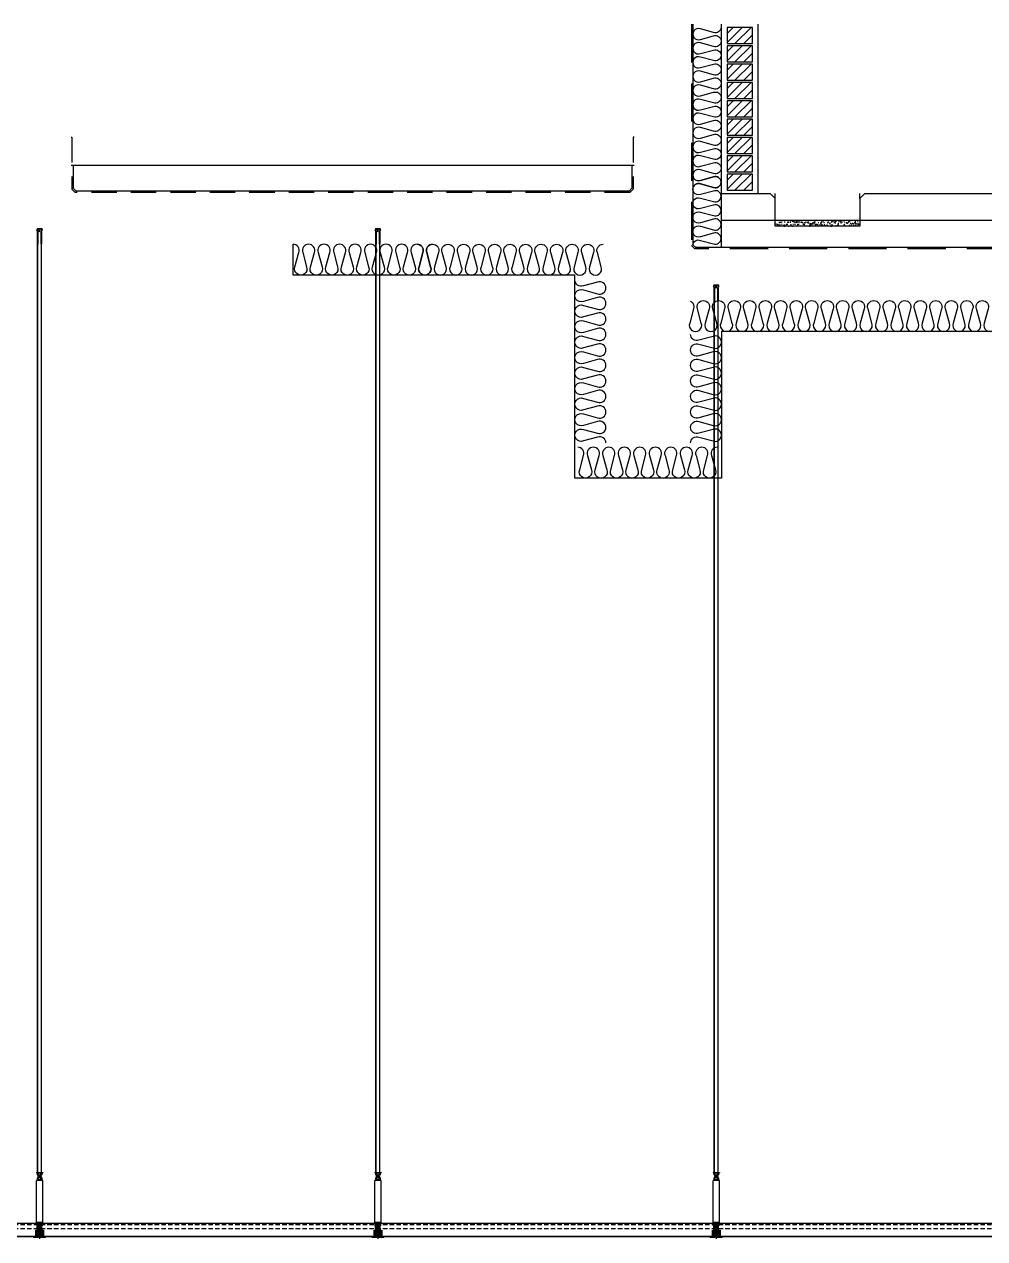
# Model space of a CAD drawing. Header units: millimetres. Extents: x 19868 to 801382, y -4805 to 85279.
# Drawn here: x 551775 to 555182, y 71371 to 75679 of the extents above; entities that cross this region are included whole.
import ezdxf

# ---------------------------------------------------------------- set-up
doc = ezdxf.new("R2010")
doc.units = ezdxf.units.MM
doc.header["$LTSCALE"] = 250
for name, pattern in [('A2', [8, 2, -2, 2, -2]), ('CENTER', [50.8, 31.75, -6.35, 6.35, -6.35]), ('CENTER2', [28.575, 19.05, -3.175, 3.175, -3.175]), ('HID', [2.8, 1.8, -1]), ('HIDDEN', [9.525, 6.35, -3.175])]:
    doc.linetypes.add(name, pattern=pattern)
for name, color, linetype in [('A-FIN', 6, 'Continuous'), ('A-FIN-8', 8, 'Continuous'), ('A-HAT', 252, 'Continuous'), ('A-HAT-9', 9, 'Continuous'), ('A-HAT-WIREMESH', 9, 'g_mesh'), ('A-WALL', 3, 'Continuous'), ('A-WP', 1, 'HID'), ('C-1', 252, 'Continuous'), ('C-HANGER', 8, 'Continuous'), ('C-HANGER-C', 8, 'Continuous'), ('C-sec', 252, 'Continuous'), ('C-STL4', 252, 'Continuous'), ('C-STL6', 8, 'Continuous'), ('C-T-BAR MAIN-', 252, 'Continuous'), ('C-삼성엔지니어링_CEILING', 252, 'Continuous'), ('C-압출', 252, 'Continuous'), ('ISL', 251, 'Continuous')]:
    doc.layers.add(name, color=color, linetype=linetype)
doc.layers.add('C-중심선', color=252, linetype='CENTER2', lineweight=20)
doc.layers.add('NOPLOT', color=191, linetype='Continuous', plot=False)
doc.styles.add('Gdim', font='')
doc.styles.get('Gdim').set_extended_font_data('Dotum')
doc.linetypes.add('g_mesh', pattern='A,10,-0.8,["X",Gdim,S=0.6,R=0,X=-0.15,Y=-0.3],-0.8', length=11.6)

# ---------------------------------------------------------------- blocks, each defined once
blk = doc.blocks.new('usgh')
at = {"layer": 'C-STL4'}
blk.add_lwpolyline([(1763311, 329517), (1763311, 329599), (1763381, 329599), (1763381, 329517)], close=True, dxfattribs=at)
at = {"layer": 'C-압출', "color": 252, "linetype": 'Continuous', "lineweight": 40, "extrusion": (0, 0, -1)}
for p, q in [((1763325, 329522), (1763320, 329517)), ((1763325, 329599), (1763322, 329596)), ((1763322, 329596), (1763325, 329592)), ((1763325, 329592), (1763322, 329588)), ((1763322, 329588), (1763325, 329584)), ((1763325, 329584), (1763322, 329580)), ((1763322, 329580), (1763325, 329576)), ((1763325, 329576), (1763322, 329572)), ((1763322, 329572), (1763325, 329568)), ((1763325, 329568), (1763322, 329565)), ((1763322, 329565), (1763325, 329561)), ((1763325, 329561), (1763322, 329557)), ((1763322, 329557), (1763325, 329553)), ((1763325, 329553), (1763322, 329549)), ((1763322, 329549), (1763325, 329545)), ((1763325, 329545), (1763322, 329541)), ((1763322, 329541), (1763325, 329538)), ((1763325, 329538), (1763322, 329534)), ((1763322, 329534), (1763325, 329530)), ((1763325, 329530), (1763322, 329526)), ((1763322, 329526), (1763325, 329522)), ((1763363, 329517), (1763368, 329522)), ((1763364, 329596), (1763368, 329599)), ((1763368, 329592), (1763364, 329596)), ((1763364, 329588), (1763368, 329592)), ((1763368, 329584), (1763364, 329588)), ((1763364, 329580), (1763368, 329584)), ((1763368, 329576), (1763364, 329580)), ((1763364, 329572), (1763368, 329576)), ((1763368, 329568), (1763364, 329572)), ((1763364, 329565), (1763368, 329568)), ((1763368, 329561), (1763364, 329565)), ((1763364, 329557), (1763368, 329561)), ((1763368, 329553), (1763364, 329557)), ((1763364, 329549), (1763368, 329553)), ((1763368, 329545), (1763364, 329549)), ((1763364, 329541), (1763368, 329545)), ((1763368, 329538), (1763364, 329541)), ((1763364, 329534), (1763368, 329538)), ((1763368, 329530), (1763364, 329534)), ((1763364, 329526), (1763368, 329530)), ((1763368, 329522), (1763364, 329526))]:
    blk.add_line(p, q, dxfattribs=at)
at = {"layer": 'C-중심선'}
blk.add_line((1763346, 329623), (1763346, 329480), dxfattribs=at)
blk = doc.blocks.new('r6okghj')
at = {"layer": 'C-삼성엔지니어링_CEILING'}
for p, q in [((1770244, 316436), (1770234, 316431)), ((1770244, 316390), (1770234, 316396)), ((1770344, 316436), (1770244, 316436)), ((1770253, 316436), (1770264, 316431)), ((1770253, 316390), (1770264, 316396)), ((1770274, 316436), (1770264, 316431)), ((1770264, 316396), (1770264, 316431)), ((1770274, 316390), (1770264, 316396)), ((1770314, 316436), (1770324, 316431)), ((1770314, 316390), (1770324, 316396)), ((1770334, 316436), (1770324, 316431)), ((1770324, 316396), (1770324, 316431)), ((1770334, 316390), (1770324, 316396)), ((1770344, 316436), (1770354, 316431)), ((1770344, 316390), (1770354, 316396))]:
    blk.add_line(p, q, dxfattribs=at)
for points in [[(1770234, 316431), (1770234, 316396)], [(1770244, 316390), (1770344, 316390)], [(1770354, 316396), (1770354, 316431)]]:
    blk.add_lwpolyline(points, dxfattribs=at)
blk = doc.blocks.new('격자틀-1')
at = {"layer": 'C-HANGER'}
for p, q in [((-16.4, 230.4), (6.3, 230.4)), ((-16.4, 230.4), (-16.4, 228.9)), ((-16.4, 228.9), (6.3, 228.9)), ((6.3, 230.4), (6.3, 228.9))]:
    blk.add_line(p, q, dxfattribs=at)
at = {"layer": 'C-HANGER-C'}
for p, q in [((-16.1, 52.1), (-16.1, 202)), ((6, 202), (-16.1, 202)), ((6, 52.1), (6, 202)), ((6, 52.1), (-16.1, 52.1))]:
    blk.add_line(p, q, dxfattribs=at)
at = {"layer": 'C-STL6', "linetype": 'CENTER2', "ltscale": 20}
blk.add_line((-5, 52.7), (-5, -5), dxfattribs=at)
at = {"layer": 'C-T-BAR MAIN-'}
blk.add_lwpolyline([(-14.3, 41.1), (-14.3, 52.1), (4.2, 52.1), (4.2, 41.1), (2.2, 41.1), (2.2, 50.1), (-12.3, 50.1), (-12.3, 41.1), (-14.3, 41.1)], dxfattribs=at)
at = {"layer": 'C-삼성엔지니어링_CEILING'}
for p, q in [((-10.7, 220.3), (-2.2, 222)), ((-10.7, 220.3), (-9.9, 221.6)), ((-10.7, 218.1), (1, 220.5)), ((-10.7, 220.3), (-9.9, 219.4)), ((-10.7, 218.1), (-9.9, 219.4)), ((-10.7, 215.9), (1, 218.3)), ((-10.7, 218.1), (-9.9, 217.2)), ((-10.7, 215.9), (-9.9, 217.2)), ((-10.7, 213.7), (1, 216.1)), ((-10.7, 215.9), (-9.9, 215)), ((-10.3, 222), (-9.9, 221.6)), ((-9.9, 221.6), (-7.6, 222)), ((-9.9, 221.6), (-7.6, 222)), ((-9.9, 219.4), (-0.2, 221.3)), ((-9.9, 219.4), (-0.2, 221.3)), ((-9.9, 217.2), (-0.2, 219.1)), ((-9.9, 217.2), (-0.2, 219.1)), ((-9.9, 215), (-0.2, 216.9)), ((-9.9, 215), (-0.2, 216.9)), ((-0.2, 221.3), (0.4, 222)), ((-0.2, 221.3), (1, 220.5)), ((-0.2, 219.1), (1, 220.5)), ((-0.2, 219.1), (1, 218.3)), ((-0.2, 216.9), (1, 218.3)), ((-0.2, 216.9), (1, 216.1)), ((-0.2, 214.7), (1, 216.1)), ((-14, 202), (-14, 203.8)), ((-12.4, 210.8), (-13.9, 209.9)), ((-12.4, 203.8), (-13.9, 204.7)), ((2.3, 210.8), (-12.4, 210.8)), ((2.3, 203.8), (-12.4, 203.8)), ((-11.1, 210.8), (-9.5, 209.9)), ((-11.1, 203.8), (-9.5, 204.7)), ((-10.7, 213.7), (-9.9, 215)), ((-10.7, 213.7), (-9.9, 212.8)), ((-10.4, 213.4), (-10.4, 210.8)), ((-9.9, 212.8), (-0.2, 214.7)), ((-9.9, 212.8), (-0.2, 214.7)), ((-8, 210.8), (-9.5, 209.9)), ((-9.5, 204.7), (-9.5, 209.9)), ((-8, 203.8), (-9.5, 204.7)), ((-2.1, 210.8), (-0.6, 209.9)), ((-2.1, 203.8), (-0.6, 204.7)), ((1, 210.8), (-0.6, 209.9)), ((-0.6, 204.7), (-0.6, 209.9)), ((1, 203.8), (-0.6, 204.7)), ((0.3, 215.3), (0.3, 210.8)), ((0.3, 215.3), (0.3, 210.8)), ((2.3, 210.8), (3.8, 209.9)), ((2.3, 203.8), (3.8, 204.7)), ((3.9, 202), (3.9, 203.8))]:
    blk.add_line(p, q, dxfattribs=at)
for points in [[(3.9, 203.8), (-14, 203.8)], [(-13.9, 209.9), (-13.9, 204.7)], [(-12.4, 203.8), (2.3, 203.8)], [(3.8, 204.7), (3.8, 209.9)]]:
    blk.add_lwpolyline(points, dxfattribs=at)
at = {"layer": 'C-압출', "linetype": 'Continuous', "lineweight": 40}
for p, q in [((-12.3, 28.3), (-12.3, 49.7)), ((-12, 50), (-8.3, 50)), ((-9.3, 31.3), (-9.3, 44.7)), ((-9, 45), (-8.3, 45)), ((-8.1, 49.7), (-8.1, 45.3)), ((-2, 49.7), (-2, 45.3)), ((-1.7, 50), (1.9, 50)), ((-1.7, 45), (-1.1, 45)), ((-0.8, 31.3), (-0.8, 44.7)), ((2.2, 28.3), (2.2, 49.7)), ((-9, 31), (-1.1, 31))]:
    blk.add_line(p, q, dxfattribs=at)
at = {"layer": 'C-압출', "linetype": 'Continuous', "lineweight": 40, "extrusion": (0, 0, -1)}
for p, q in [((-10.1, 50), (-8.3, 50)), ((-8.1, 49.7), (-8.1, 49.5)), ((-2, 49), (-2, 49.7)), ((-1.7, 50), (0.1, 50)), ((-25.1, 0.3), (-25.1, 2.2)), ((-24.8, 2.5), (-12.6, 2.5)), ((-10.1, 0), (-24.8, 0)), ((-12.3, 2.8), (-12.3, 28.3)), ((-9.8, 19.7), (-9.8, 18.9)), ((-9.8, 18.9), (-9.2, 18.3)), ((-9.2, 18.3), (-9.8, 17.6)), ((-9.8, 17.6), (-9.2, 17)), ((-9.2, 17), (-9.8, 16.4)), ((-9.8, 16.4), (-9.2, 15.8)), ((-9.2, 15.8), (-9.8, 15.1)), ((-9.8, 15.1), (-9.2, 14.5)), ((-9.2, 14.5), (-9.8, 13.9)), ((-9.8, 13.9), (-9.2, 13.2)), ((-9.2, 13.2), (-9.8, 12.6)), ((-9.8, 12.6), (-9.2, 12)), ((-9.2, 12), (-9.8, 11.4)), ((-9.8, 11.4), (-9.2, 10.8)), ((-9.2, 10.8), (-9.8, 10.1)), ((-9.8, 10.1), (-9.2, 9.5)), ((-9.2, 9.5), (-9.8, 8.9)), ((-9.8, 8.9), (-9.2, 8.2)), ((-9.2, 8.2), (-9.8, 7.6)), ((-9.8, 7.6), (-9.2, 7)), ((-9.2, 7), (-9.8, 6.4)), ((-9.8, 6.4), (-9.2, 5.8)), ((-9.2, 5.8), (-9.8, 5.1)), ((-9.8, 5.1), (-9.2, 4.5)), ((-9.2, 4.5), (-9.8, 3.9)), ((-9.8, 3.9), (-9.2, 3.2)), ((-9.2, 3.2), (-9.8, 2.6)), ((-9.8, 2.6), (-9.2, 2)), ((-9.2, 2), (-9.8, 1.4)), ((-9.8, 1.4), (-9.8, 0.6)), ((-9.8, 0.6), (-9.8, 0.3)), ((-0.6, 20), (-9.5, 20)), ((-0.9, 17.6), (-0.3, 18.3)), ((-0.3, 17), (-0.9, 17.6)), ((-0.9, 16.4), (-0.3, 17)), ((-0.3, 15.8), (-0.9, 16.4)), ((-0.9, 15.1), (-0.3, 15.8)), ((-0.3, 14.5), (-0.9, 15.1)), ((-0.9, 13.9), (-0.3, 14.5)), ((-0.3, 13.2), (-0.9, 13.9)), ((-0.9, 12.6), (-0.3, 13.2)), ((-0.3, 12), (-0.9, 12.6)), ((-0.9, 11.4), (-0.3, 12)), ((-0.3, 10.8), (-0.9, 11.4)), ((-0.9, 10.1), (-0.3, 10.8)), ((-0.3, 9.5), (-0.9, 10.1)), ((-0.9, 8.9), (-0.3, 9.5)), ((-0.3, 8.2), (-0.9, 8.9)), ((-0.9, 7.6), (-0.3, 8.2)), ((-0.3, 7), (-0.9, 7.6)), ((-0.9, 6.4), (-0.3, 7)), ((-0.3, 5.8), (-0.9, 6.4)), ((-0.9, 5.1), (-0.3, 5.8)), ((-0.3, 4.5), (-0.9, 5.1)), ((-0.9, 3.9), (-0.3, 4.5)), ((-0.3, 3.2), (-0.9, 3.9)), ((-0.9, 2.6), (-0.3, 3.2)), ((-0.3, 2), (-0.9, 2.6)), ((-0.9, 1.4), (-0.3, 2)), ((-0.3, 0.8), (-0.9, 1.4)), ((-0.3, 18.3), (-0.3, 19.7)), ((-0.3, 0.3), (-0.3, 0.8)), ((14.7, 0), (0, 0)), ((2.2, 28.3), (2.2, 2.8)), ((2.5, 2.5), (14.7, 2.5)), ((14.9, 2.2), (14.9, 0.3))]:
    blk.add_line(p, q, dxfattribs=at)
at = {"layer": 'C-압출', "linetype": 'Continuous', "lineweight": 40}
for centre, start, end in [((-12, 49.7), 90, 180), ((-9, 44.7), 90, 180), ((-8.3, 49.7), 0, 90), ((-8.3, 45.3), 270, 0), ((-1.7, 45.3), 180, 270), ((-1.1, 44.7), 0, 90), ((1.9, 49.7), 0, 90), ((-9, 31.3), 180, 270), ((-1.1, 31.3), 270, 0)]:
    blk.add_arc(centre, 0.3, start, end, dxfattribs=at)
at = {"layer": 'C-압출', "linetype": 'Continuous', "lineweight": 40, "extrusion": (0, 0, -1)}
for centre, start, end in [((8.3, 49.7), 90, 180), ((1.7, 49.7), 0, 90), ((24.8, 0.3), 270, 0), ((12.6, 2.8), 180, 270), ((10.1, 0.3), 180, 270), ((9.5, 19.7), 0, 90), ((0.6, 19.7), 90, 180), ((0, 0.3), 270, 0), ((-2.5, 2.8), 270, 0), ((-14.7, 2.2), 90, 180), ((-14.7, 0.3), 180, 270)]:
    blk.add_arc(centre, 0.3, start, end, dxfattribs=at)
at = {"layer": 'C-압출'}
blk.add_arc((-1.7, 49.7), 0.3, 90, 180, dxfattribs=at)
at = {"layer": 'C-중심선', "linetype": 'CENTER', "lineweight": 5}
blk.add_line((-14.5, 25.5), (4.4, 25.5), dxfattribs=at)
at = {"layer": 'C-HANGER-C'}
for name, p, xscale, yscale, zscale in [('r6okghj', (-263370.1, -46847), 0.1487691112046762, 0.1487691112046762, 0.1487691112046762), ('usgh', (-176673.6, -32977.4), 0.1001893939418906, 0.1001893939418906, 0.1001893939418906)]:
    blk.add_blockref(name, p, dxfattribs=dict(at, xscale=xscale, yscale=yscale, zscale=zscale))
blk = doc.blocks.new('A$C17189e19')
at = {"layer": 'A-HAT-9'}
h = blk.add_hatch(dxfattribs=at)
h.set_pattern_fill('AR-SAND', color=256, scale=0.3)
h.set_pattern_definition([(37.5, (-113396.389, 321843.363), (-0.4800094, 14.6823971), [0, -11.5824, 0, -12.954, 0, -12.3825]), (7.5, (-113396.389, 321843.363), (13.4856985, 21.504753), [0, -6.2484, 0, -10.4394, 0, -4.0005]), (327.5, (-113405.761, 321843.363), (23.7297711, 0.04311554), [0, -3.81, 0, -13.716, 0, -17.907]), (317.5, (-113405.761, 321843.363), (22.9066936, 6.6878797), [0, -1.905, 0, -8.9916, 0, -10.287])])
h.paths.add_polyline_path([(0, -96), (300, -96), (300, -116), (0, -116)])
at = {"layer": 'A-FIN'}
for points in [[(-18, 0), (0, -18), (0, -116), (300, -116), (300, -18), (318, 0)], [(0, -96), (300, -96)]]:
    blk.add_lwpolyline(points, dxfattribs=at)
at = {"layer": 'NOPLOT'}
for p, q in [((0, -18), (0, 0)), ((300, -18), (300, 0))]:
    blk.add_line(p, q, dxfattribs=at)

msp = doc.modelspace()

# ---------------------------------------------------------------- hatches: boundary and pattern name
at = {"layer": 'A-HAT', "lineweight": -3}
h = msp.add_hatch(dxfattribs=at)
h.set_pattern_fill('ANSI31', color=256, scale=7, style=0)
h.set_pattern_definition([(45, (471182.236, 77989.054), (-15.715448, 15.715448), [])])
h.paths.add_polyline_path([(554358.2, 75667.4), (554268.2, 75667.4), (554268.2, 75610.4), (554358.2, 75610.4)])
h = msp.add_hatch(dxfattribs=at)
h.set_pattern_fill('ANSI31', color=256, scale=7, style=0)
h.set_pattern_definition([(45, (471182.236, 77924.054), (-15.715448, 15.715448), [])])
h.paths.add_polyline_path([(554358.2, 75602.4), (554268.2, 75602.4), (554268.2, 75545.4), (554358.2, 75545.4)])
h = msp.add_hatch(dxfattribs=at)
h.set_pattern_fill('ANSI31', color=256, scale=7, style=0)
h.set_pattern_definition([(45, (471182.236, 77859.054), (-15.715448, 15.715448), [])])
h.paths.add_polyline_path([(554358.2, 75537.4), (554268.2, 75537.4), (554268.2, 75480.4), (554358.2, 75480.4)])
h = msp.add_hatch(dxfattribs=at)
h.set_pattern_fill('ANSI31', color=256, scale=7, style=0)
h.set_pattern_definition([(45, (471182.236, 77794.054), (-15.715448, 15.715448), [])])
h.paths.add_polyline_path([(554358.2, 75472.4), (554268.2, 75472.4), (554268.2, 75415.4), (554358.2, 75415.4)])
h = msp.add_hatch(dxfattribs=at)
h.set_pattern_fill('ANSI31', color=256, scale=7, style=0)
h.set_pattern_definition([(45, (471182.236, 77729.054), (-15.715448, 15.715448), [])])
h.paths.add_polyline_path([(554358.2, 75407.4), (554268.2, 75407.4), (554268.2, 75350.4), (554358.2, 75350.4)])
h = msp.add_hatch(dxfattribs=at)
h.set_pattern_fill('ANSI31', color=256, scale=7, style=0)
h.set_pattern_definition([(45, (471182.236, 77664.054), (-15.715448, 15.715448), [])])
h.paths.add_polyline_path([(554358.2, 75342.4), (554268.2, 75342.4), (554268.2, 75285.4), (554358.2, 75285.4)])
h = msp.add_hatch(dxfattribs=at)
h.set_pattern_fill('ANSI31', color=256, scale=7, style=0)
h.set_pattern_definition([(45, (471182.236, 77599.054), (-15.715448, 15.715448), [])])
h.paths.add_polyline_path([(554358.2, 75277.4), (554268.2, 75277.4), (554268.2, 75220.4), (554358.2, 75220.4)])
h = msp.add_hatch(dxfattribs=at)
h.set_pattern_fill('ANSI31', color=256, scale=7, style=0)
h.set_pattern_definition([(45, (471182.236, 77534.054), (-15.715448, 15.715448), [])])
h.paths.add_polyline_path([(554358.2, 75212.4), (554268.2, 75212.4), (554268.2, 75155.4), (554358.2, 75155.4)])
h = msp.add_hatch(dxfattribs=at)
h.set_pattern_fill('ANSI31', color=256, scale=7, style=0)
h.set_pattern_definition([(45, (471182.236, 77469.054), (-15.715448, 15.715448), [])])
h.paths.add_polyline_path([(554358.2, 75147.4), (554268.2, 75147.4), (554268.2, 75090.4), (554358.2, 75090.4)])

# ---------------------------------------------------------------- linework, layer by layer
at = {"layer": 'A-FIN'}
for p, q in [((554378.2, 75078.9), (554378.2, 75678.9)), ((551940.7, 75178.9), (553938.2, 75178.9)), ((554246.2, 75078.9), (554420.2, 75078.9)), ((554756.2, 75078.9), (579320.2, 75078.9))]:
    msp.add_line(p, q, dxfattribs=at)
at = {"layer": 'A-FIN-8'}
for p, q in [((554146.2, 75678.9), (554146.2, 74897.1)), ((554146.2, 75678.9), (554146.2, 74897.1)), ((551948.7, 75178.9), (551948.7, 75097.1)), ((553930.2, 75178.9), (553930.2, 75097.1)), ((551958.9, 75086.9), (551948.7, 75097.1)), ((553920, 75086.9), (551958.9, 75086.9)), ((553920, 75086.9), (553930.2, 75097.1)), ((554156.4, 74886.9), (554146.2, 74897.1)), ((579820, 74886.9), (554156.4, 74886.9))]:
    msp.add_line(p, q, dxfattribs=at)
at = {"layer": 'A-HAT-WIREMESH', "ltscale": 0.6}
msp.add_line((579830.2, 74982.9), (554246.2, 74982.9), dxfattribs=at)
at = {"layer": 'A-WALL'}
for points in [[(554268.2, 75667.4), (554268.2, 75610.4), (554358.2, 75610.4), (554358.2, 75667.4)], [(554268.2, 75602.4), (554268.2, 75545.4), (554358.2, 75545.4), (554358.2, 75602.4)], [(554268.2, 75537.4), (554268.2, 75480.4), (554358.2, 75480.4), (554358.2, 75537.4)], [(554268.2, 75472.4), (554268.2, 75415.4), (554358.2, 75415.4), (554358.2, 75472.4)], [(554268.2, 75407.4), (554268.2, 75350.4), (554358.2, 75350.4), (554358.2, 75407.4)], [(554268.2, 75342.4), (554268.2, 75285.4), (554358.2, 75285.4), (554358.2, 75342.4)], [(554268.2, 75277.4), (554268.2, 75220.4), (554358.2, 75220.4), (554358.2, 75277.4)], [(554268.2, 75212.4), (554268.2, 75155.4), (554358.2, 75155.4), (554358.2, 75212.4)], [(554268.2, 75147.4), (554268.2, 75090.4), (554358.2, 75090.4), (554358.2, 75147.4)]]:
    msp.add_lwpolyline(points, close=True, dxfattribs=at)
at = {"layer": 'A-WP', "ltscale": 0.3}
for p, q in [((554141.2, 75678.9), (554141.2, 74894.1)), ((554153.4, 74881.9), (554141.2, 74894.1)), ((579823.1, 74881.9), (554153.4, 74881.9))]:
    msp.add_line(p, q, dxfattribs=at)
at = {"layer": 'A-WP', "ltscale": 0.2}
for p, q in [((551955.9, 75081.9), (551943.7, 75094.1)), ((553923.1, 75081.9), (551955.9, 75081.9)), ((553923.1, 75081.9), (553935.2, 75094.1))]:
    msp.add_line(p, q, dxfattribs=at)
at = {"layer": 'A-WP', "linetype": 'HID', "ltscale": 0.2}
for points in [[(551940.7, 75278.9), (551943.7, 75278.9), (551943.7, 75094.1)], [(553938.2, 75278.9), (553935.2, 75278.9), (553935.2, 75094.1)]]:
    msp.add_lwpolyline(points, dxfattribs=at)
at = {"layer": 'C-1', "linetype": 'A2'}
for p, q in [((551825.8, 74951.2), (551820.1, 74950)), ((551824.5, 74941.7), (551820.2, 74951.5)), ((551836.9, 74953.8), (551821.7, 74953.8)), ((551829.3, 74942.5), (551826.7, 74950.7)), ((551829.3, 74942.5), (551831.9, 74950.7)), ((551838.5, 74950), (551832.9, 74951.2)), ((551834.2, 74941.7), (551838.4, 74951.5)), ((553025.8, 74951.2), (553020.1, 74950)), ((553024.5, 74941.7), (553020.2, 74951.5)), ((553036.9, 74953.8), (553021.7, 74953.8)), ((553029.3, 74942.5), (553026.7, 74950.7)), ((553029.3, 74942.5), (553031.9, 74950.7)), ((553038.5, 74950), (553032.9, 74951.2)), ((553034.2, 74941.7), (553038.4, 74951.5)), ((551820.7, 74946.1), (551819.6, 74948.9)), ((551820.7, 74946.1), (551821.6, 74946.4)), ((551821.4, 74944.4), (551822.2, 74944.7)), ((551822.4, 74941.7), (551821.4, 74944.4)), ((551822.2, 74944.7), (551821.6, 74946.4)), ((551822.4, 74898.9), (551822.4, 74941.7)), ((551824.5, 74898.9), (551824.5, 74941.7)), ((551834.2, 74941.7), (551834.2, 74898.9)), ((551836.2, 74941.7), (551837.3, 74944.4)), ((551836.2, 74941.7), (551836.2, 74898.9)), ((551836.4, 74944.7), (551837, 74946.4)), ((551837.3, 74944.4), (551836.4, 74944.7)), ((551837.9, 74946.1), (551837, 74946.4)), ((551837.9, 74946.1), (551839, 74948.9)), ((553020.7, 74946.1), (553019.6, 74948.9)), ((553020.7, 74946.1), (553021.6, 74946.4)), ((553021.4, 74944.4), (553022.2, 74944.7)), ((553022.4, 74941.7), (553021.4, 74944.4)), ((553022.2, 74944.7), (553021.6, 74946.4)), ((553022.4, 74898.9), (553022.4, 74941.7)), ((553024.5, 74898.9), (553024.5, 74941.7)), ((553034.2, 74941.7), (553034.2, 74898.9)), ((553036.2, 74941.7), (553037.3, 74944.4)), ((553036.2, 74941.7), (553036.2, 74898.9)), ((553036.4, 74944.7), (553037, 74946.4)), ((553037.3, 74944.4), (553036.4, 74944.7)), ((553037.9, 74946.1), (553037, 74946.4)), ((553037.9, 74946.1), (553039, 74948.9)), ((554220.7, 74746.1), (554219.6, 74748.9)), ((554225.8, 74751.2), (554220.1, 74750)), ((554224.5, 74741.7), (554220.2, 74751.5)), ((554220.7, 74746.1), (554221.6, 74746.4)), ((554221.4, 74744.4), (554222.2, 74744.7)), ((554222.4, 74741.7), (554221.4, 74744.4)), ((554222.2, 74744.7), (554221.6, 74746.4)), ((554236.9, 74753.8), (554221.7, 74753.8)), ((554222.4, 74698.9), (554222.4, 74741.7)), ((554224.5, 74698.9), (554224.5, 74741.7)), ((554229.3, 74742.5), (554226.7, 74750.7)), ((554229.3, 74742.5), (554231.9, 74750.7)), ((554238.5, 74750), (554232.9, 74751.2)), ((554234.2, 74741.7), (554238.4, 74751.5)), ((554234.2, 74741.7), (554234.2, 74698.9)), ((554236.2, 74741.7), (554237.3, 74744.4)), ((554236.2, 74741.7), (554236.2, 74698.9)), ((554236.4, 74744.7), (554237, 74746.4)), ((554237.3, 74744.4), (554236.4, 74744.7)), ((554237.9, 74746.1), (554237, 74746.4)), ((554237.9, 74746.1), (554239, 74748.9))]:
    msp.add_line(p, q, dxfattribs=at)
for centre, radius, start, end in [((551821.7, 74952.2), 1.62, 90, 203.4287), ((551825.9, 74950.4), 0.808, 17.6501, 102.5288), ((551832.7, 74950.4), 0.808, 77.4712, 162.3499), ((551836.9, 74952.2), 1.62, 336.5713, 90), ((553021.7, 74952.2), 1.62, 90, 203.4287), ((553025.9, 74950.4), 0.808, 17.6501, 102.5288), ((553032.7, 74950.4), 0.808, 77.4712, 162.3499), ((553036.9, 74952.2), 1.62, 336.5713, 90), ((551820.3, 74949.2), 0.808, 102.5288, 201.8014), ((551838.3, 74949.2), 0.808, 338.1986, 77.4712), ((553020.3, 74949.2), 0.808, 102.5288, 201.8014), ((553038.3, 74949.2), 0.808, 338.1986, 77.4712), ((554220.3, 74749.2), 0.808, 102.5288, 201.8014), ((554221.7, 74752.2), 1.62, 90, 203.4287), ((554225.9, 74750.4), 0.808, 17.6501, 102.5288), ((554232.7, 74750.4), 0.808, 77.4712, 162.3499), ((554236.9, 74752.2), 1.62, 336.5713, 90), ((554238.3, 74749.2), 0.808, 338.1986, 77.4712)]:
    msp.add_arc(centre, radius, start, end, dxfattribs=at)
at = {"layer": 'C-HANGER'}
for p, q in [((551822.1, 71606.9), (551822.1, 74898.9)), ((551823, 71606.9), (551823, 74898.9)), ((551835.6, 71606.9), (551835.6, 74898.9)), ((551836.5, 71606.9), (551836.5, 74898.9)), ((553022.1, 71606.9), (553022.1, 74898.9)), ((553023, 71606.9), (553023, 74898.9)), ((553035.6, 71606.9), (553035.6, 74898.9)), ((553036.5, 71606.9), (553036.5, 74898.9)), ((554222.1, 71606.9), (554222.1, 74698.9)), ((554223, 71606.9), (554223, 74698.9)), ((554235.6, 71606.9), (554235.6, 74698.9)), ((554236.5, 71606.9), (554236.5, 74698.9))]:
    msp.add_line(p, q, dxfattribs=at)
at = {"layer": 'C-sec'}
for points in [[(550643.3, 71379.7), (551815.4, 71379.7, 0.361786), (551815.6, 71380), (551815.6, 71401.7), (551816.3, 71401.7), (551816.3, 71379.2, -0.414214), (551816, 71378.9), (550642.6, 71378.9, -0.414214), (550642.3, 71379.2), (550642.3, 71401.7), (550643, 71401.7), (550643, 71380, 0.414214), (550643.3, 71379.7)], [(551843.3, 71379.7), (553015.4, 71379.7, 0.361786), (553015.6, 71380), (553015.6, 71401.7), (553016.3, 71401.7), (553016.3, 71379.2, -0.414214), (553016, 71378.9), (551842.6, 71378.9, -0.414214), (551842.3, 71379.2), (551842.3, 71401.7), (551843, 71401.7), (551843, 71380, 0.414214), (551843.3, 71379.7)], [(553043.3, 71379.7), (554215.4, 71379.7, 0.361786), (554215.6, 71380), (554215.6, 71401.7), (554216.3, 71401.7), (554216.3, 71379.2, -0.414214), (554216, 71378.9), (553042.6, 71378.9, -0.414214), (553042.3, 71379.2), (553042.3, 71401.7), (553043, 71401.7), (553043, 71380, 0.414214), (553043.3, 71379.7)], [(554243.3, 71379.7), (555415.4, 71379.7, 0.361786), (555415.6, 71380), (555415.6, 71401.7), (555416.3, 71401.7), (555416.3, 71379.2, -0.414214), (555416, 71378.9), (554242.6, 71378.9, -0.414214), (554242.3, 71379.2), (554242.3, 71401.7), (554243, 71401.7), (554243, 71380, 0.414214), (554243.3, 71379.7)]]:
    msp.add_lwpolyline(points, format="xyb", dxfattribs=at)
at = {"layer": 'C-STL6'}
msp.add_line((543760.2, 71426.4), (559016.3, 71426.4), dxfattribs=at)
at = {"layer": 'C-STL6', "linetype": 'HIDDEN', "ltscale": 0.01}
for p, q in [((543760.2, 71421.5), (559016.3, 71421.5)), ((543760.2, 71407.5), (559016.3, 71407.5))]:
    msp.add_line(p, q, dxfattribs=at)
at = {"layer": 'ISL'}
msp.add_line((554246.2, 75678.9), (554246.2, 74886.9), dxfattribs=at)
for points in [[(554246.2, 75668.9, -0.524856), (554219.1, 75650.2), (554173.3, 75662.6, 1.449198), (554173.3, 75625.2), (554219.1, 75637.6, -0.524856), (554246.2, 75618.9, -0.524856), (554219.1, 75600.2), (554173.3, 75612.6, 1.449198), (554173.3, 75575.2), (554219.1, 75587.6, -0.524856), (554246.2, 75568.9, -0.524856), (554219.1, 75550.2), (554173.3, 75562.6, 1.449198), (554173.3, 75525.2), (554219.1, 75537.6, -0.524856), (554246.2, 75518.9, -0.524856), (554219.1, 75500.2), (554173.3, 75512.6, 1.449198), (554173.3, 75475.2), (554219.1, 75487.6, -0.524856), (554246.2, 75468.9, -0.524856), (554219.1, 75450.2), (554173.3, 75462.6, 1.449198), (554173.3, 75425.2), (554219.1, 75437.6, -0.524856), (554246.2, 75418.9, -0.524856), (554219.1, 75400.2), (554173.3, 75412.6, 1.449198), (554173.3, 75375.2), (554219.1, 75387.6, -0.524856), (554246.2, 75368.9, -0.524856), (554219.1, 75350.2), (554173.3, 75362.6, 1.449198), (554173.3, 75325.2), (554219.1, 75337.6, -0.524856), (554246.2, 75318.9, -0.524856), (554219.1, 75300.2), (554173.3, 75312.6, 1.449198), (554173.3, 75275.2), (554219.1, 75287.6, -0.524856), (554246.2, 75268.9, -0.524856), (554219.1, 75250.2), (554173.3, 75262.6, 1.449198), (554173.3, 75225.2), (554219.1, 75237.6, -0.524856), (554246.2, 75218.9, -0.524856), (554219.1, 75200.2), (554173.3, 75212.6, 1.449198), (554173.3, 75175.2), (554219.1, 75187.6, -0.524856), (554246.2, 75168.9, -0.524856), (554219.1, 75150.2), (554173.3, 75162.6, 1.449198), (554173.3, 75125.2), (554219.1, 75137.6, -0.524856), (554246.2, 75118.9, -0.524856), (554219.1, 75100.2), (554173.3, 75112.6, 0.525094), (554146.2, 75093.9, 0.525094)], [(554146.4, 74896.9, -0.478007), (554173.3, 74912.6), (554219.1, 74900.2, 0.524856), (554246.2, 74918.9, 0.524856), (554219.1, 74937.6), (554173.3, 74925.2, -1.449198), (554173.3, 74962.6), (554219.1, 74950.2, 0.524856), (554246.2, 74968.9, 0.524856), (554219.1, 74987.6), (554173.3, 74975.2, -1.449198), (554173.3, 75012.6), (554219.1, 75000.2, 0.524856), (554246.2, 75018.9, 0.524856), (554219.1, 75037.6), (554173.3, 75025.2, -1.449198), (554173.3, 75062.6), (554219.1, 75050.2, 0.524856), (554246.2, 75068.9, 0.524856), (554219.1, 75087.6), (554173.3, 75075.2, -1.449198), (554173.3, 75112.6), (554219.1, 75100.2, 0.524856), (554246.2, 75118.9, 0.524856), (554219.1, 75137.6), (554173.3, 75125.2, -0.525094), (554146.2, 75143.9)], [(553223.2, 74898.9, 0.524856), (553202.6, 74869.1), (553216.3, 74818.7, -1.449198), (553175.1, 74818.7), (553188.8, 74869.1, 0.524856), (553168.2, 74898.9, 0.524856), (553147.6, 74869.1), (553161.3, 74818.7, -1.449198), (553120.1, 74818.7), (553133.8, 74869.1, 0.524856), (553113.2, 74898.9, 0.524856), (553092.6, 74869.1), (553106.3, 74818.7, -1.449198), (553065.1, 74818.7), (553078.8, 74869.1, 0.524856), (553058.2, 74898.9, 0.524856), (553037.6, 74869.1), (553051.3, 74818.7, -1.449198), (553010.1, 74818.7), (553023.8, 74869.1, 0.524856), (553003.2, 74898.9, 0.524856), (552982.6, 74869.1), (552996.3, 74818.7, -1.449198), (552955.1, 74818.7), (552968.8, 74869.1, 0.524856), (552948.2, 74898.9, 0.524856), (552927.6, 74869.1), (552941.3, 74818.7, -1.449198), (552900.1, 74818.7), (552913.8, 74869.1, 0.524856), (552893.2, 74898.9, 0.524856), (552872.6, 74869.1), (552886.3, 74818.7, -1.449198), (552845.1, 74818.7), (552858.8, 74869.1, 0.524856), (552838.2, 74898.9, 0.524856), (552817.6, 74869.1), (552831.3, 74818.7, -1.449198), (552790.1, 74818.7), (552803.8, 74869.1, 0.524856), (552783.2, 74898.9, 0.524856), (552762.6, 74869.1), (552776.3, 74818.7, -1.449198), (552735.1, 74818.7), (552748.8, 74869.1, 0.524834), (552728.2, 74898.9, 0.524834)], [(553168.2, 74898.9, -0.524856), (553188.8, 74869.1), (553175.1, 74818.7, 1.449198), (553216.3, 74818.7), (553202.6, 74869.1, -0.524856), (553223.2, 74898.9, -0.524856), (553243.8, 74869.1), (553230.1, 74818.7, 1.449198), (553271.3, 74818.7), (553257.6, 74869.1, -0.524856), (553278.2, 74898.9, -0.524856), (553298.8, 74869.1), (553285.1, 74818.7, 1.449198), (553326.3, 74818.7), (553312.6, 74869.1, -0.524856), (553333.2, 74898.9, -0.524856), (553353.8, 74869.1), (553340.1, 74818.7, 1.449198), (553381.3, 74818.7), (553367.6, 74869.1, -0.524856), (553388.2, 74898.9, -0.524856), (553408.8, 74869.1), (553395.1, 74818.7, 1.449198), (553436.3, 74818.7), (553422.6, 74869.1, -0.524856), (553443.2, 74898.9, -0.524856), (553463.8, 74869.1), (553450.1, 74818.7, 1.449198), (553491.3, 74818.7), (553477.6, 74869.1, -0.524856), (553498.2, 74898.9, -0.524856), (553518.8, 74869.1), (553505.1, 74818.7, 1.449198), (553546.3, 74818.7), (553532.6, 74869.1, -0.524856), (553553.2, 74898.9, -0.524856), (553573.8, 74869.1), (553560.1, 74818.7, 1.449198), (553601.3, 74818.7), (553587.6, 74869.1, -0.524856), (553608.2, 74898.9, -0.524856), (553628.8, 74869.1), (553615.1, 74818.7, 1.449198), (553656.3, 74818.7), (553642.6, 74869.1, -0.524856), (553663.2, 74898.9, -0.524856), (553683.8, 74869.1), (553670.1, 74818.7, 1.449198), (553711.3, 74818.7), (553697.6, 74869.1, -0.524856), (553718.2, 74898.9, -0.524856), (553738.8, 74869.1), (553725.1, 74818.7, 1.449198), (553766.3, 74818.7), (553752.6, 74869.1, -0.524856), (553773.2, 74898.9, -0.524856), (553793.8, 74869.1), (553780.1, 74818.7, 1.449198), (553821.3, 74818.7), (553807.6, 74869.1, -0.524855), (553828.2, 74898.9, -0.524855)], [(553838.2, 74193.9, 0.524856), (553808.4, 74214.5), (553758, 74200.9, -1.449198), (553758, 74242), (553808.4, 74228.4, 0.524856), (553838.2, 74248.9, 0.524856), (553808.4, 74269.5), (553758, 74255.9, -1.449198), (553758, 74297), (553808.4, 74283.4, 0.524856), (553838.2, 74303.9, 0.524856), (553808.4, 74324.5), (553758, 74310.9, -1.449198), (553758, 74352), (553808.4, 74338.4, 0.524856), (553838.2, 74358.9, 0.524856), (553808.4, 74379.5), (553758, 74365.9, -1.449198), (553758, 74407), (553808.4, 74393.4, 0.524856), (553838.2, 74413.9, 0.524856), (553808.4, 74434.5), (553758, 74420.9, -1.449198), (553758, 74462), (553808.4, 74448.4, 0.524856), (553838.2, 74468.9, 0.524856), (553808.4, 74489.5), (553758, 74475.9, -1.449198), (553758, 74517), (553808.4, 74503.4, 0.524856), (553838.2, 74523.9, 0.524856), (553808.4, 74544.5), (553758, 74530.9, -1.449198), (553758, 74572), (553808.4, 74558.4, 0.524856), (553838.2, 74578.9, 0.524856), (553808.4, 74599.5), (553758, 74585.9, -1.449198), (553758, 74627), (553808.4, 74613.4, 0.524856), (553838.2, 74633.9, 0.524856), (553808.4, 74654.5), (553758, 74640.9, -1.449198), (553758, 74682), (553808.4, 74668.4, 0.524856), (553838.2, 74688.9, 0.524856), (553808.4, 74709.5), (553758, 74695.9, -1.449198), (553758, 74737), (553808.4, 74723.4, 0.524856), (553838.2, 74743.9, 0.524856), (553808.4, 74764.5), (553758, 74750.9, -0.524925), (553728.2, 74771.4, -0.524925)], [(554138.2, 74696.5, -0.382544), (554148.8, 74669.1), (554135.1, 74618.7, 1.449198), (554176.3, 74618.7), (554162.6, 74669.1, -0.524856), (554183.2, 74698.9, -0.524856), (554203.8, 74669.1), (554190.1, 74618.7, 1.449198), (554231.3, 74618.7), (554217.6, 74669.1, -0.524856), (554238.2, 74698.9, -0.524856), (554258.8, 74669.1), (554245.1, 74618.7, 1.449198), (554286.3, 74618.7), (554272.6, 74669.1, -0.524856), (554293.2, 74698.9, -0.524856), (554313.8, 74669.1), (554300.1, 74618.7, 1.449198), (554341.3, 74618.7), (554327.6, 74669.1, -0.524856), (554348.2, 74698.9, -0.524856), (554368.8, 74669.1), (554355.1, 74618.7, 1.449198), (554396.3, 74618.7), (554382.6, 74669.1, -0.524856), (554403.2, 74698.9, -0.524856), (554423.8, 74669.1), (554410.1, 74618.7, 1.449198), (554451.3, 74618.7), (554437.6, 74669.1, -0.524856), (554458.2, 74698.9, -0.524856), (554478.8, 74669.1), (554465.1, 74618.7, 1.449198), (554506.3, 74618.7), (554492.6, 74669.1, -0.524856), (554513.2, 74698.9, -0.524856), (554533.8, 74669.1), (554520.1, 74618.7, 1.449198), (554561.3, 74618.7), (554547.6, 74669.1, -0.524856), (554568.2, 74698.9, -0.524856), (554588.8, 74669.1), (554575.1, 74618.7, 1.449198), (554616.3, 74618.7), (554602.6, 74669.1, -0.524856), (554623.2, 74698.9, -0.524856), (554643.8, 74669.1), (554630.1, 74618.7, 1.449198), (554671.3, 74618.7), (554657.6, 74669.1, -0.524856), (554678.2, 74698.9, -0.524856), (554698.8, 74669.1), (554685.1, 74618.7, 1.449198), (554726.3, 74618.7), (554712.6, 74669.1, -0.524856), (554733.2, 74698.9, -0.524856), (554753.8, 74669.1), (554740.1, 74618.7, 1.449198), (554781.3, 74618.7), (554767.6, 74669.1, -0.524856), (554788.2, 74698.9, -0.524856), (554808.8, 74669.1), (554795.1, 74618.7, 1.449198), (554836.3, 74618.7), (554822.6, 74669.1, -0.524856), (554843.2, 74698.9, -0.524856), (554863.8, 74669.1), (554850.1, 74618.7, 1.449198), (554891.3, 74618.7), (554877.6, 74669.1, -0.524856), (554898.2, 74698.9, -0.524856), (554918.8, 74669.1), (554905.1, 74618.7, 1.449198), (554946.3, 74618.7), (554932.6, 74669.1, -0.524856), (554953.2, 74698.9, -0.524856), (554973.8, 74669.1), (554960.1, 74618.7, 1.449198), (555001.3, 74618.7), (554987.6, 74669.1, -0.524856), (555008.2, 74698.9, -0.524856), (555028.8, 74669.1), (555015.1, 74618.7, 1.449198), (555056.3, 74618.7), (555042.6, 74669.1, -0.524856), (555063.2, 74698.9, -0.524856), (555083.8, 74669.1), (555070.1, 74618.7, 1.449198), (555111.3, 74618.7), (555097.6, 74669.1, -0.524856), (555118.2, 74698.9, -0.524856), (555138.8, 74669.1), (555125.1, 74618.7, 1.449198), (555166.3, 74618.7), (555152.6, 74669.1, -0.524856), (555173.2, 74698.9, -0.524856), (555193.8, 74669.1), (555180.1, 74618.7, 1.449198), (555221.3, 74618.7)], [(554138.2, 74193.9, -0.524856), (554168, 74214.5), (554218.4, 74200.9, 1.449198), (554218.4, 74242), (554168, 74228.4, -0.524856), (554138.2, 74248.9, -0.524856), (554168, 74269.5), (554218.4, 74255.9, 1.449198), (554218.4, 74297), (554168, 74283.4, -0.524856), (554138.2, 74303.9, -0.524856), (554168, 74324.5), (554218.4, 74310.9, 1.449198), (554218.4, 74352), (554168, 74338.4, -0.524856), (554138.2, 74358.9, -0.524856), (554168, 74379.5), (554218.4, 74365.9, 1.449198), (554218.4, 74407), (554168, 74393.4, -0.524856), (554138.2, 74413.9, -0.524856), (554168, 74434.5), (554218.4, 74420.9, 1.449198), (554218.4, 74462), (554168, 74448.4, -0.524856), (554138.2, 74468.9, -0.524856), (554168, 74489.5), (554218.4, 74475.9, 1.449198), (554218.4, 74517), (554168, 74503.4, -0.524856), (554138.2, 74523.9, -0.524856), (554168, 74544.5), (554218.4, 74530.9, 1.449198), (554218.4, 74572), (554168, 74558.4, -0.524856), (554138.2, 74578.9)], [(554233.2, 74178.9, 0.524856), (554212.6, 74149.1), (554226.3, 74098.7, -1.449198), (554185.1, 74098.7), (554198.8, 74149.1, 0.524856), (554178.2, 74178.9, 0.524856), (554157.6, 74149.1), (554171.3, 74098.7, -1.449198), (554130.1, 74098.7), (554143.8, 74149.1, 0.524856), (554123.2, 74178.9, 0.524856), (554102.6, 74149.1), (554116.3, 74098.7, -1.449198), (554075.1, 74098.7), (554088.8, 74149.1, 0.524856), (554068.2, 74178.9, 0.524856), (554047.6, 74149.1), (554061.3, 74098.7, -0.524933), (554040.7, 74068.9, -0.524933), (554020.1, 74098.7), (554033.8, 74149.1, 0.524856), (554013.2, 74178.9, 0.524856), (553992.6, 74149.1), (554006.3, 74098.7, -1.449198), (553965.1, 74098.7), (553978.8, 74149.1, 0.524856), (553958.2, 74178.9, 0.524856), (553937.6, 74149.1), (553951.3, 74098.7, -1.449198), (553910.1, 74098.7), (553923.8, 74149.1, 0.524856), (553903.2, 74178.9, 0.524856), (553882.6, 74149.1), (553896.3, 74098.7, -1.449198), (553855.1, 74098.7), (553868.8, 74149.1, 0.524856), (553848.2, 74178.9, 0.524856), (553827.6, 74149.1), (553841.3, 74098.7, -1.449198), (553800.1, 74098.7), (553813.8, 74149.1, 0.524856), (553793.2, 74178.9, 0.524856), (553772.6, 74149.1), (553786.3, 74098.7, -1.449198), (553745.1, 74098.7), (553758.8, 74149.1, 0.524856), (553738.2, 74178.9)]]:
    msp.add_lwpolyline(points, format="xyb", dxfattribs=at)
msp.add_lwpolyline([(579788.2, 73668.9), (579428.2, 73668.9), (579428.2, 74588.9), (575648.2, 74588.9), (575648.2, 73468.9), (574628.2, 73468.9), (574628.2, 74588.9), (559748.2, 74588.9), (559748.2, 73468.9), (558528.2, 73468.9), (558528.2, 74588.9), (554248.2, 74588.9), (554248.2, 74068.9), (553728.2, 74068.9), (553728.2, 74788.9), (552728.2, 74788.9), (552728.2, 74898.9)], dxfattribs=at)

# ---------------------------------------------------------------- block references
at = {"layer": 'A-FIN', "xscale": -1}
msp.add_blockref('A$C17189e19', (554738.2, 75078.9), dxfattribs=at)
at = {"layer": 'C-sec'}
for p in [(551834.4, 71376.4), (553034.4, 71376.4), (554234.4, 71376.4)]:
    msp.add_blockref('격자틀-1', p, dxfattribs=at)

doc.saveas('drawing.dxf')
